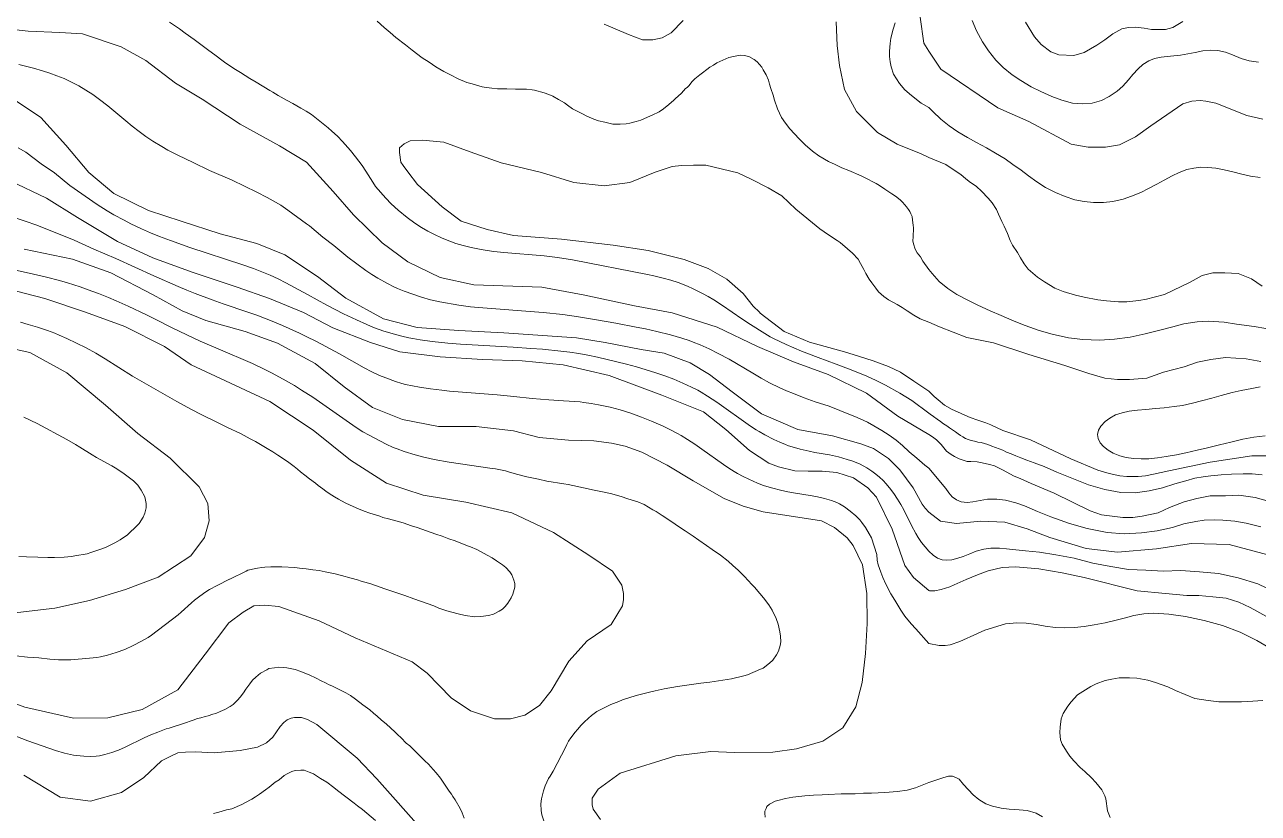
# Model space of a CAD drawing. Header units: metres. Extents: x 548946 to 557077, y 1838800 to 1845419.
# Drawn here: x 553460 to 554197, y 1842978 to 1843449 of the extents above; entities that cross this region are included whole.
import ezdxf

# ---------------------------------------------------------------- set-up
doc = ezdxf.new("R2010")
doc.units = ezdxf.units.M
doc.header["$LTSCALE"] = 28
doc.layers.add('1', color=7, linetype='Continuous', lineweight=13)
doc.layers.add('2', color=7, linetype='Continuous', lineweight=13)

msp = doc.modelspace()

# ---------------------------------------------------------------- linework, layer by layer
at = {"layer": '1'}
for points in [[(553546.66, 1843450.26), (553552.49, 1843446.33), (553555.98, 1843443.74), (553561.21, 1843439.95), (553566.1, 1843436.42), (553569.26, 1843434.08), (553574.4, 1843430.18), (553577.78, 1843427.67), (553579.43, 1843426.36), (553585.04, 1843422.62)], [(553873.43, 1843426.08), (553871.29, 1843424.74), (553869.15, 1843423.4), (553867.32, 1843421.99), (553864.74, 1843420.1), (553863.28, 1843418.93), (553861.27, 1843417.31), (553860.26, 1843416.49), (553858.47, 1843414.69), (553856.81, 1843412.61), (553855.57, 1843411.27), (553854.74, 1843410.67), (553852.17, 1843407.88), (553848.56, 1843404.48), (553847.65, 1843403.77), (553844.66, 1843401.14), (553841.45, 1843398.67), (553838.95, 1843396.89), (553834.8, 1843394.82), (553832.05, 1843393.61), (553827.96, 1843391.84), (553825.27, 1843390.94), (553821.37, 1843390.09), (553819.12, 1843389.73), (553815.66, 1843389.44), (553814.56, 1843389.41), (553811.26, 1843389.53), (553808.8, 1843390.05), (553806.55, 1843390.59), (553802.76, 1843391.45), (553799.95, 1843392.43), (553795.65, 1843394.23), (553793.11, 1843395.54), (553790.67, 1843396.76), (553787.27, 1843398.56), (553784.22, 1843400.81), (553782.38, 1843402.09), (553778.85, 1843404.18), (553775.53, 1843406.1), (553773.01, 1843407.21), (553770.32, 1843408.1), (553764.53, 1843409.83), (553763.02, 1843409.96), (553759.78, 1843410.38), (553756.58, 1843410.42), (553753.18, 1843410.43), (553747.89, 1843410.52), (553742.39, 1843410.59), (553739.06, 1843410.91), (553734.5, 1843411.48), (553733.28, 1843411.74), (553727.29, 1843413.45), (553724.09, 1843414.38), (553718.96, 1843416.49), (553714.4, 1843418.86), (553710.28, 1843420.88), (553705.67, 1843423.65), (553701.57, 1843426.37), (553697.37, 1843428.99), (553691.45, 1843433.7), (553687.5, 1843436.84), (553681.72, 1843441.07), (553678.27, 1843444.16), (553674.74, 1843447.15), (553670.61, 1843450.97)], [(553853.16, 1843451.38), (553846.04, 1843444.04), (553840.62, 1843440.93), (553835.2, 1843439.81), (553828.93, 1843439.81), (553820.66, 1843442.91), (553806.11, 1843449.12)], [(554000, 1843369.63), (553995.25, 1843371.66), (553980.96, 1843377.43), (553969.19, 1843384.56), (553956.71, 1843396.98), (553949.57, 1843410.16), (553946.6, 1843424.37), (553945.23, 1843436.34), (553944.67, 1843450.55)], [(553979.73, 1843449.82), (553978.66, 1843446.11), (553977.17, 1843440.69), (553976.79, 1843437.57), (553976.36, 1843432.92), (553976.48, 1843429.87), (553976.75, 1843426.72), (553977.38, 1843423.73), (553978.84, 1843419.19), (553982.32, 1843413.69), (553985.67, 1843409.98), (553989.5, 1843406.5), (553995.25, 1843402.07), (554000, 1843399.44)], [(554000, 1843432.98), (553996.86, 1843437.69), (553994.8, 1843453.28)], [(554057.6, 1843450.33), (554063.02, 1843441.62), (554067, 1843436.91), (554072.79, 1843432.56), (554077.49, 1843430.74), (554086.54, 1843430.38), (554092.69, 1843432.19), (554100.28, 1843436.55), (554104.99, 1843439.81), (554109.69, 1843443.44), (554115.11, 1843446.34), (554119.09, 1843447.07), (554123.07, 1843447.43), (554128.5, 1843446.7), (554132.84, 1843445.98), (554136.82, 1843445.98), (554141.16, 1843445.98), (554145.5, 1843447.07), (554151.65, 1843450.69)], [(553446.11, 1843446.66), (553462.24, 1843445.02), (553481.02, 1843444.17), (553494.59, 1843443.31), (553517.68, 1843435.65), (553532.42, 1843427.41), (553550.07, 1843413.87), (553566.07, 1843404.43), (553588.83, 1843389.43), (553612.32, 1843376.46), (553628.45, 1843366.82), (553644.25, 1843349.26), (553656.33, 1843335.24), (553673.53, 1843318.59), (553688.89, 1843307.25), (553708.15, 1843297.92), (553728.34, 1843293.63), (553768.9, 1843292.24), (553793.58, 1843287.66), (553824.12, 1843281.02), (553846.77, 1843276.8), (553873.56, 1843268.33), (553897.63, 1843256.81), (553919.19, 1843247.58), (553939.74, 1843240.12), (553962.71, 1843228.9), (553981.34, 1843215.26), (554000, 1843204.33)], [(554000, 1843302.77), (553996.42, 1843307.62), (553994.86, 1843310.26), (553992.99, 1843312.64), (553991.74, 1843314.89), (553990.78, 1843317.97), (553990.38, 1843319.72), (553990.51, 1843322.13), (553990.63, 1843323.64), (553990.76, 1843326.05), (553990.77, 1843327.65), (553990.51, 1843329.12), (553990.17, 1843332.07), (553990.01, 1843334.35), (553989.13, 1843335.94), (553988.57, 1843337.28), (553987.74, 1843338.48), (553986.55, 1843340.14), (553985.52, 1843341.32), (553984.13, 1843342.96), (553982.88, 1843344.31), (553980.05, 1843346.38), (553977.88, 1843347.93), (553973.66, 1843350.74), (553970.44, 1843352.77), (553968.51, 1843353.94), (553961.6, 1843357.64), (553959.6, 1843358.51), (553952.15, 1843361.75), (553947.96, 1843363.46), (553943.94, 1843365.4), (553939.95, 1843367.14), (553934.27, 1843370.58), (553930.56, 1843373.35), (553926.04, 1843377.12), (553922.54, 1843380.61), (553916.96, 1843386.66), (553914.28, 1843390.05), (553911.99, 1843393.48), (553909.5, 1843398.68), (553907.73, 1843403.67), (553906.89, 1843406.66), (553905.52, 1843410.8), (553904.83, 1843413.31), (553904.17, 1843415.63), (553902.8, 1843418.87), (553900.95, 1843421.95), (553900.18, 1843423.46), (553897.41, 1843426.73), (553895.65, 1843428.13), (553892.36, 1843429.85), (553889.6, 1843430.43), (553887.19, 1843430.55), (553883.27, 1843429.9), (553880.56, 1843429.2), (553876.84, 1843427.67), (553873.43, 1843426.08)], [(554105.43, 1843375.71), (554094.96, 1843375.71), (554084.93, 1843377.46), (554059.63, 1843391), (554041.08, 1843399.28), (554007.09, 1843422.33), (554000, 1843432.98)], [(554000, 1843184.22), (553997.57, 1843185.86), (553992.69, 1843190.09), (553988.2, 1843193.89), (553984.13, 1843197.65), (553980.34, 1843200.78), (553976.24, 1843203.75), (553971.82, 1843206.61), (553967.1, 1843209.45), (553963.25, 1843211.54), (553961.09, 1843212.61), (553957.15, 1843214.35), (553946.79, 1843218.61), (553940.34, 1843221.06), (553932, 1843223.82), (553925.51, 1843226.15), (553919.09, 1843228.66), (553915.02, 1843230.34), (553911.01, 1843232.12), (553904.83, 1843235.16), (553899.8, 1843237.88), (553894.78, 1843240.77), (553880.7, 1843249.1), (553874.16, 1843252.63), (553868.71, 1843255.32), (553863.37, 1843257.72), (553859.17, 1843259.42), (553856.79, 1843260.29), (553852.39, 1843261.77), (553845.7, 1843263.73), (553837.57, 1843265.72), (553830.8, 1843267.2), (553825.14, 1843268.37), (553813.03, 1843270.65), (553801.56, 1843272.72), (553790.76, 1843274.51), (553781.4, 1843275.79), (553769.76, 1843277.13), (553731.07, 1843280.06), (553726.33, 1843280.5), (553719.26, 1843281.45), (553707.94, 1843283.36), (553702.37, 1843284.54), (553697.01, 1843286.11), (553686.66, 1843289.75), (553682.7, 1843291.33), (553680.54, 1843292.31), (553676.7, 1843294.26), (553670.93, 1843297.57), (553667.36, 1843299.81), (553663.85, 1843302.14), (553658.36, 1843306), (553653.02, 1843310.09), (553644.7, 1843316.97), (553638.11, 1843322.03), (553630.17, 1843328.68), (553628.45, 1843330.04), (553617.17, 1843338.14), (553612.95, 1843341.02), (553608.48, 1843343.71), (553604.81, 1843345.73), (553598.8, 1843348.78), (553583.95, 1843355.94), (553570.44, 1843361.85), (553560.69, 1843366.63), (553551.58, 1843370.89), (553545.65, 1843373.98), (553541.99, 1843376.06), (553536.66, 1843379.31), (553532.49, 1843382.1), (553528.38, 1843385.09), (553524.38, 1843388.21), (553520.53, 1843391.38), (553509.77, 1843400.48), (553504.85, 1843404.21), (553500.73, 1843407.07), (553496.61, 1843409.78), (553492.41, 1843412.3), (553488.05, 1843414.59), (553483.67, 1843416.62), (553479.41, 1843418.35), (553475.16, 1843419.89), (553470.81, 1843421.34), (553465.44, 1843422.91), (553456.55, 1843425.15)], [(553585.04, 1843422.62), (553588.91, 1843420.27), (553594.5, 1843416.71), (553598.34, 1843414.56), (553606.5, 1843409.51), (553608.21, 1843408.5), (553611.44, 1843406.48), (553616.77, 1843403.5), (553620.17, 1843401.69), (553625.06, 1843399.06), (553628.26, 1843397.23), (553631.29, 1843395.18), (553641.37, 1843387.35), (553643.5, 1843385.3), (553646.84, 1843382.29), (553649.89, 1843379.15), (553654.7, 1843373.71), (553657.63, 1843369.95), (553661.61, 1843364.82), (553663.79, 1843361.48), (553666.58, 1843357.11), (553667.95, 1843354.77), (553669.53, 1843352.26), (553675.73, 1843345.2), (553678.94, 1843341.98), (553683.09, 1843338.19), (553688.44, 1843333.8), (553693.02, 1843330.45), (553696.93, 1843327.85), (553700.77, 1843325.58), (553704.71, 1843323.52), (553708.9, 1843321.55), (553712.27, 1843320.12), (553717.48, 1843318.25), (553721.91, 1843316.95), (553726.65, 1843315.8), (553732.56, 1843314.63), (553736.33, 1843314.03), (553740.13, 1843313.53), (553746.21, 1843312.89), (553770.32, 1843310.78), (553778.28, 1843309.79), (553787.25, 1843308.39), (553832, 1843299.78), (553835.69, 1843298.98), (553841.31, 1843297.58), (553845.85, 1843296.3), (553850.33, 1843294.89), (553855.78, 1843292.83), (553859.29, 1843291.22), (553864.73, 1843288.48), (553868.2, 1843286.62), (553871.62, 1843284.66), (553876.81, 1843281.31), (553888.2, 1843273.36), (553893.42, 1843269.89), (553901.93, 1843264.52), (553905.27, 1843262.58), (553907.22, 1843261.54), (553910.93, 1843259.72), (553914.69, 1843257.99), (553923.9, 1843254), (553933.78, 1843250.11), (553944.66, 1843246.2), (553953.51, 1843242.82)], [(553452.82, 1843404.67), (553469.81, 1843393.34), (553484.76, 1843376.87), (553498.33, 1843360.62), (553513.32, 1843348.02), (553534.07, 1843338), (553553.63, 1843331.47), (553576.78, 1843324.04), (553598.67, 1843318.2), (553615.36, 1843311.41), (553634.93, 1843298.46), (553651.9, 1843285.59), (553674.33, 1843273.31), (553694.52, 1843268.1), (553719.37, 1843266.37), (553746.18, 1843264.85), (553789.61, 1843261.98), (553806.76, 1843259.2), (553828.23, 1843255.03), (553842, 1843252.87), (553857.48, 1843247.03), (553868.91, 1843240.1), (553882.48, 1843229.67), (553900.05, 1843216.56), (553921.63, 1843207.21), (553942.43, 1843203.48), (553959.24, 1843198.73), (553966.94, 1843195.9), (553975.78, 1843189.98), (553982.62, 1843183.2), (553990.53, 1843172.42), (553995.85, 1843162.59)], [(554000, 1843399.44), (554002.36, 1843396.92), (554007.16, 1843392.39), (554012.14, 1843388.52), (554017.26, 1843384.94), (554022.94, 1843381.57), (554028.28, 1843378.56), (554034.42, 1843375.23), (554039.67, 1843372.22), (554045.41, 1843368.68), (554050.12, 1843365.47), (554054.97, 1843361.93), (554059.41, 1843358.56), (554064.39, 1843355.02), (554069.61, 1843351.67), (554075.53, 1843348.61), (554081.22, 1843346.19), (554087.08, 1843344.33), (554092.63, 1843343.25), (554098.24, 1843342.6), (554104.25, 1843342.74), (554109.76, 1843343.38), (554115.87, 1843344.77), (554120.99, 1843346.44), (554126.53, 1843348.75), (554131.11, 1843350.98), (554136.11, 1843353.68), (554140.37, 1843356.05), (554145.2, 1843358.65), (554149.46, 1843360.62), (554154.04, 1843362.35), (554158.05, 1843363.27), (554162.39, 1843363.72), (554166.49, 1843363.6), (554171.32, 1843363.11), (554176.16, 1843362.24), (554181.48, 1843361.06), (554186.8, 1843359.65), (554192.02, 1843358.43), (554197.73, 1843357.71)], [(554199.42, 1843392.33), (554189.73, 1843394.63), (554189.73, 1843394.63), (554171.27, 1843401.94), (554165.36, 1843403.18), (554162.01, 1843403.6), (554156.99, 1843403.18), (554151.54, 1843401.5), (554132.46, 1843388.39), (554123.3, 1843381.83), (554113.71, 1843377.02), (554105.43, 1843375.71)], [(554021.78, 1843356.94), (554019.22, 1843359.12), (554009.98, 1843365.35), (554000, 1843369.63)], [(553451.46, 1843355.65), (553473.21, 1843345.31), (553491.72, 1843333.81), (553515.47, 1843319.5), (553536.64, 1843309.62), (553560.09, 1843301.16), (553586.94, 1843292.25), (553606.36, 1843285.45), (553626.59, 1843277.07)], [(554198.89, 1843292.82), (554192.53, 1843297.21), (554184.57, 1843300.4), (554176.61, 1843300.8), (554169.45, 1843300.8), (554163.09, 1843299.2), (554155.93, 1843295.22), (554140.59, 1843287.73), (554134.42, 1843286.1), (554129.81, 1843284.95), (554125.34, 1843284.2), (554118.2, 1843283.5), (554113.18, 1843283.35), (554106.06, 1843283.98), (554100.84, 1843284.66), (554092.75, 1843286.21), (554087.56, 1843287.37), (554080.15, 1843289.58), (554075.24, 1843291.53), (554068.88, 1843295.3), (554064.71, 1843298.2), (554059.18, 1843302.84), (554056.86, 1843306.16), (554054.63, 1843309.59), (554052.79, 1843312.88), (554049.95, 1843317.28), (554048.56, 1843320.06), (554046.9, 1843324.22), (554044.92, 1843328.64), (554043.52, 1843331.41), (554041.46, 1843335.72), (554040.25, 1843338.52), (554037.76, 1843342.48), (554035.41, 1843345.33), (554031.29, 1843349.38), (554028.37, 1843352.15), (554024.07, 1843355.32), (554021.78, 1843356.94)], [(553453.77, 1843333.84), (553460.46, 1843331.63), (553467.35, 1843329.07), (553489.65, 1843320.15), (553501.35, 1843314.94), (553514.57, 1843309.3), (553537.19, 1843298.93), (553551.71, 1843292.5), (553556.83, 1843290.31), (553561.85, 1843288.34), (553572.14, 1843284.53), (553578.61, 1843282.25), (553593.38, 1843277.27), (553598.69, 1843275.38), (553607.93, 1843271.82), (553614.05, 1843269.25), (553624.2, 1843264.69), (553628.22, 1843262.79), (553634.28, 1843259.73), (553647.99, 1843252.33), (553662.79, 1843243.94), (553667.37, 1843241.58)], [(553901.07, 1843158.08), (553889.09, 1843161.47), (553877.69, 1843165.98), (553859.14, 1843176.53), (553843.64, 1843186), (553828.61, 1843193.67), (553818.59, 1843197.28), (553810.39, 1843199.08), (553799.91, 1843200.44), (553784.87, 1843200.89), (553767.35, 1843202.46), (553751.99, 1843206.43), (553729.75, 1843209.01), (553707.13, 1843209.08), (553685.72, 1843213.21), (553667.87, 1843220.44), (553650.9, 1843232.69), (553633.49, 1843246.61), (553610.99, 1843258.71), (553591.67, 1843265.75), (553568.28, 1843272.36), (553554.14, 1843278.11), (553536.9, 1843287.52), (553511.59, 1843300.63), (553488.68, 1843308.97), (553459.8, 1843314.77)], [(553816.22, 1843167.21), (553809.87, 1843168.97), (553805.02, 1843170.02), (553800.16, 1843171.07), (553787.3, 1843173.81), (553784.55, 1843174.36), (553781.94, 1843174.79), (553771.9, 1843176.47), (553766.9, 1843177.64), (553759.83, 1843179.05), (553757.58, 1843179.66), (553752.44, 1843180.93), (553748.88, 1843181.89), (553747.13, 1843182.57), (553741.26, 1843183.67), (553739.15, 1843184.01), (553713.6, 1843187.77), (553704.54, 1843189.3), (553702.07, 1843189.83), (553697.65, 1843190.93), (553693.28, 1843192.15), (553686.64, 1843194.14), (553682.43, 1843195.61), (553680.12, 1843196.55), (553675.97, 1843198.48), (553665.79, 1843203.74), (553661.94, 1843205.91), (553659.81, 1843207.23), (553655.96, 1843209.8), (553632.08, 1843226.44), (553625.47, 1843230.75), (553621.11, 1843233.43), (553614.36, 1843237.33), (553607.52, 1843241.01), (553603, 1843243.31), (553596.04, 1843246.62), (553575.69, 1843255.4), (553564.83, 1843259.95), (553548.63, 1843267.71), (553538.09, 1843273.15), (553532.93, 1843275.67), (553521.88, 1843280.88), (553514.81, 1843284.06), (553510.17, 1843286.01), (553504.16, 1843288.38), (553498.05, 1843290.63), (553493.23, 1843292.29), (553485.77, 1843294.68), (553480.93, 1843296.11), (553473.18, 1843298.13), (553465.39, 1843299.95), (553455.62, 1843302.02)], [(554201.17, 1843267.49), (554194.2, 1843268.61), (554183.65, 1843270.07), (554176.26, 1843271.23), (554166.79, 1843271.81), (554160.19, 1843271.57), (554152.14, 1843270.23), (554145.5, 1843268.56), (554137.12, 1843266.32), (554129.02, 1843264.29), (554120.13, 1843262.42), (554110.76, 1843261.15), (554101.77, 1843260.58), (554091.9, 1843260.88), (554083.23, 1843261.97), (554073.57, 1843264.05), (554065.84, 1843266.26), (554057.35, 1843269.31), (554050.77, 1843271.95), (554043.04, 1843275.29), (554036.63, 1843278.13), (554029.2, 1843281.49), (554023.11, 1843284.4), (554016.68, 1843287.82), (554011.36, 1843291.4), (554006.16, 1843295.52), (554001.84, 1843300.29), (554000, 1843302.77)], [(553626.59, 1843277.07), (553644.02, 1843267.91), (553666.55, 1843259.07), (553684.13, 1843253.62), (553708.22, 1843250.61), (553733.53, 1843249.08), (553757.22, 1843248.18), (553781.62, 1843245.87), (553809.09, 1843239.45), (553840.42, 1843227.76), (553865.34, 1843217.78), (553878.77, 1843207.19), (553892.84, 1843194.61), (553904.49, 1843187.15), (553910.19, 1843184.9), (553919.89, 1843182.64), (553927.87, 1843182.36), (553936.14, 1843182.36), (553944.98, 1843181.51), (553954.96, 1843178.4), (553963.52, 1843172.48), (553968.65, 1843166.83), (553977.94, 1843147.77), (553985.52, 1843126.07), (553990.78, 1843118.89), (554000, 1843111.22)], [(553672.2, 1843155.48), (553666.1, 1843157.28), (553662.88, 1843158.41), (553659.33, 1843159.79), (553654.48, 1843162.03), (553651.52, 1843163.49), (553647.48, 1843165.62), (553645.14, 1843166.95), (553642, 1843169.09), (553639.96, 1843170.35), (553638.2, 1843171.75), (553635.37, 1843173.82), (553633.72, 1843175.13), (553630.12, 1843177.81), (553627.38, 1843179.99), (553624.86, 1843181.99), (553622.99, 1843183.48), (553621.01, 1843185.05), (553617.83, 1843187.58), (553615.24, 1843189.28), (553611.25, 1843191.91), (553608.33, 1843193.87), (553604.8, 1843195.96), (553597.84, 1843200.06), (553594.66, 1843201.69), (553589.44, 1843204.58), (553580.89, 1843208.69), (553574.77, 1843211.59), (553565.47, 1843216.11), (553559.63, 1843219.14), (553554.85, 1843221.68), (553551.01, 1843223.84), (553524.53, 1843239), (553508.26, 1843249.4), (553502.6, 1843252.86), (553496.82, 1843255.92), (553485.23, 1843261.54), (553480.71, 1843263.59), (553478.2, 1843264.63), (553473.65, 1843266.31), (553467.85, 1843268.23), (553462.11, 1843269.98), (553457.65, 1843271.2)], [(553440.41, 1843258.14), (553463.16, 1843253.2), (553485.23, 1843241.05), (553508.32, 1843221.78), (553527.59, 1843204.92), (553546.97, 1843190.02), (553564.36, 1843172.93), (553569.37, 1843163.01), (553570.28, 1843152.63), (553567.55, 1843142.71), (553559.35, 1843131.89), (553539.72, 1843119.03), (553520.4, 1843111.68), (553498.79, 1843105.1), (553478.02, 1843100.6), (553452.69, 1843097.69)], [(553953.51, 1843242.82), (553962.93, 1843238.99), (553968.5, 1843236.45), (553973.99, 1843233.69), (553982.61, 1843228.84), (553989.74, 1843224.57), (554000, 1843216.94)], [(553667.37, 1843241.58), (553671.99, 1843239.47), (553675.66, 1843237.98), (553681.46, 1843235.87), (553685.31, 1843234.69), (553687.51, 1843234.13), (553691.6, 1843233.27), (553695.8, 1843232.54), (553702.45, 1843231.48), (553709.26, 1843230.6), (553713.74, 1843230.17), (553742.21, 1843227.83), (553752.06, 1843226.91), (553763.16, 1843225.69), (553773.09, 1843224.98), (553781.73, 1843224.24), (553791.66, 1843223.64), (553793.96, 1843223.39), (553798.28, 1843222.74), (553802.72, 1843221.93), (553809.63, 1843220.5), (553815.54, 1843218.98), (553821.91, 1843216.98), (553828.31, 1843214.67), (553834.31, 1843212.26), (553841.3, 1843209.12), (553845.73, 1843206.98), (553849.96, 1843204.78), (553852.14, 1843203.55), (553855.79, 1843201.32), (553860.16, 1843198.44), (553864.39, 1843195.53), (553877.25, 1843186.36), (553880.48, 1843184.17), (553883.78, 1843182.07), (553885.63, 1843181), (553889.01, 1843179.23), (553892.42, 1843177.59), (553897.71, 1843175.21), (553901.16, 1843173.85), (553903.11, 1843173.18), (553906.69, 1843172.16), (553911.27, 1843171.05), (553915.72, 1843170.07), (553919.2, 1843169.4), (553930.22, 1843167.63), (553933.52, 1843167), (553937.64, 1843166.02), (553941.8, 1843164.79), (553944.98, 1843163.57), (553946.64, 1843162.77), (553949.47, 1843161.09), (553952.91, 1843158.57), (553956.26, 1843155.72), (553958.73, 1843153.22), (553959.36, 1843152.48), (553959.98, 1843151.73), (553962.04, 1843148.82), (553964.38, 1843144.93), (553965.59, 1843142.63), (553968.81, 1843132.56), (553969.11, 1843129.15), (553969.71, 1843126.41), (553971.28, 1843122.01), (553972.45, 1843118.84)], [(554200.62, 1843203.5), (554193.97, 1843202.62), (554187.3, 1843201.42), (554180.16, 1843199.76), (554173.54, 1843198.13), (554166.28, 1843196.32), (554160.13, 1843194.85), (554153.45, 1843193.35), (554147.79, 1843192.18), (554141.62, 1843191.04), (554136.47, 1843190.29), (554131.23, 1843189.81), (554126.6, 1843189.72), (554122.16, 1843189.94), (554117.73, 1843190.51), (554113.9, 1843191.47), (554110, 1843193), (554107, 1843194.83), (554104.18, 1843197.13), (554102.27, 1843199.32), (554100.95, 1843201.84), (554100.63, 1843204.15), (554101.25, 1843206.84), (554102.69, 1843209.26), (554105.15, 1843211.91), (554107.97, 1843214.02), (554111.45, 1843215.93), (554115.28, 1843217.2), (554119.47, 1843218.11), (554124.49, 1843218.73), (554129.45, 1843219.18), (554135.29, 1843219.71), (554140.49, 1843220.17), (554146.33, 1843220.85), (554151.46, 1843221.62), (554157.35, 1843222.87), (554162.67, 1843224.25), (554168.91, 1843226.01), (554174.54, 1843227.6), (554181.03, 1843229.22), (554186.35, 1843230.46), (554192.83, 1843231.74), (554197.68, 1843232.65)], [(553459.56, 1843214.67), (553467.48, 1843210.88), (553485.24, 1843201.24), (553490.47, 1843198.35), (553492.95, 1843196.73), (553500.47, 1843192.01), (553502.93, 1843190.59), (553512.1, 1843185.45), (553514.23, 1843184.3), (553518.75, 1843181.43), (553525.18, 1843176.67), (553527.68, 1843173.97), (553529.71, 1843171.1), (553531.78, 1843166.95), (553532.73, 1843162.97), (553532.61, 1843160.56), (553531.79, 1843157.27), (553530.77, 1843154.86), (553528.39, 1843151.2), (553526.36, 1843148.87), (553522.76, 1843145.46), (553521.58, 1843144.43), (553517.04, 1843141.41), (553513.85, 1843139.65), (553508.75, 1843137.07), (553506.17, 1843136.08), (553499.66, 1843133.74), (553497.34, 1843133.07), (553490.09, 1843131.85), (553488.15, 1843131.42), (553483.59, 1843131.1), (553477.83, 1843130.84), (553473.85, 1843130.78), (553467.94, 1843131.01), (553461.24, 1843131.14), (553456.61, 1843131.41)], [(554000, 1843216.94), (554000.8, 1843216.34), (554002.76, 1843214.91), (554004.89, 1843213.38), (554006.91, 1843212.03), (554008.77, 1843210.64), (554010.59, 1843209.5), (554012.31, 1843208.29), (554014.14, 1843207.11), (554015.82, 1843205.91), (554017.4, 1843204.7), (554018.79, 1843203.7), (554020.24, 1843202.75), (554021.73, 1843201.94), (554023.46, 1843201.33), (554025.29, 1843200.63), (554027.28, 1843200.27), (554029.22, 1843199.74), (554031.07, 1843199.48), (554033.13, 1843198.78), (554035.16, 1843198.21), (554037.48, 1843197.34), (554039.72, 1843196.56), (554041.98, 1843195.65), (554044.08, 1843194.79), (554046.38, 1843193.71), (554049.01, 1843192.64), (554051.84, 1843191.44), (554054.94, 1843190.36), (554058.47, 1843189), (554062.81, 1843187.37), (554068.71, 1843185.05), (554076.33, 1843181.74), (554085.3, 1843178.11), (554095.33, 1843174.2), (554104.92, 1843171.4), (554114.61, 1843169.65), (554123.14, 1843169.5), (554131.48, 1843170.7), (554139.33, 1843172.46), (554146.84, 1843174.86), (554153.33, 1843176.64), (554158.71, 1843178.1), (554163.61, 1843178.96), (554168.31, 1843179.51), (554174.43, 1843180.19), (554180.62, 1843180.49), (554187.58, 1843180.84), (554193.01, 1843180.71), (554198.84, 1843180.15)], [(554213.32, 1843161.5), (554194.82, 1843166.57), (554184.97, 1843167.95), (554177.01, 1843167.56), (554167.86, 1843167.56), (554159.91, 1843165.96), (554152.35, 1843163.96), (554143.6, 1843160.77), (554136.83, 1843157.58), (554127.29, 1843155.59), (554121.72, 1843154.79), (554115.75, 1843154.79), (554103.02, 1843156.38), (554096.26, 1843158.78), (554074.68, 1843169.3), (554061.09, 1843175.05), (554054.35, 1843177.88), (554050.83, 1843179.43), (554043.81, 1843183.21), (554039.16, 1843185.47), (554036.19, 1843186.43), (554031.7, 1843187.39), (554028.78, 1843187.97), (554025.05, 1843188.17), (554022.86, 1843188.18), (554018.12, 1843189.68), (554015.29, 1843191.03), (554013.23, 1843192.29), (554010.52, 1843194.23), (554007.26, 1843198.29), (554004.43, 1843201), (554002.02, 1843202.94), (554000, 1843204.33)], [(554000, 1843184.22), (554010.12, 1843172.09), (554011.86, 1843169.33), (554013.77, 1843167.11), (554016.43, 1843165.15), (554019.21, 1843164.09), (554022.74, 1843163.74), (554026.17, 1843164.11), (554030.58, 1843164.9), (554034.98, 1843165.56), (554040.5, 1843165.71), (554045.77, 1843165.14), (554051.84, 1843163.54), (554057.07, 1843161.58), (554064.85, 1843158.26), (554072.76, 1843155.05), (554083.89, 1843151.09), (554094.53, 1843148.05), (554106.29, 1843145.83), (554116.58, 1843145.01), (554126.9, 1843145.46), (554136.25, 1843146.84), (554145.3, 1843148.75), (554152.08, 1843150.85), (554159.31, 1843152.26), (554164.32, 1843153.13), (554170.65, 1843153.32), (554175.5, 1843153.17), (554182.53, 1843152.49), (554189.42, 1843151.34), (554198.08, 1843149.13)], [(553783.01, 1843017.35), (553783.8, 1843019.24), (553784.84, 1843021.16), (553786.23, 1843023.25), (553788.76, 1843026.5), (553790.08, 1843028.2), (553792.32, 1843030.78), (553794.14, 1843032.54), (553796.76, 1843035.04), (553798.62, 1843036.54), (553801.77, 1843038.86), (553804.16, 1843040.18), (553808.5, 1843042.25), (553810.06, 1843043.09), (553814.93, 1843044.97), (553816.99, 1843045.87), (553825.2, 1843048.56), (553833.88, 1843050.67), (553836.61, 1843051.26), (553841.83, 1843052.43), (553849.96, 1843053.83), (553855.35, 1843054.63), (553863.75, 1843055.81), (553869.18, 1843056.36), (553876.94, 1843057.59), (553882.08, 1843058.36), (553889.39, 1843060.17), (553891.73, 1843060.85), (553899.35, 1843064.23), (553900.94, 1843064.81), (553904.79, 1843067.72), (553906.72, 1843069.62), (553909, 1843072.84), (553910.14, 1843074.9), (553911.13, 1843078.22), (553911.49, 1843080.43), (553911.45, 1843083.87), (553910.99, 1843086.5), (553909.92, 1843090.96), (553908.73, 1843094.39), (553906.45, 1843099.34), (553904.39, 1843102.53), (553901.3, 1843106.74), (553899.06, 1843109.39), (553895.79, 1843113.07), (553894.31, 1843114.67), (553889.88, 1843119.48), (553886.07, 1843123.35), (553882.93, 1843126.02), (553880.04, 1843128.72), (553875.51, 1843132.24), (553870.62, 1843135.59), (553867.26, 1843137.97), (553862.51, 1843141.21), (553859.29, 1843143.49), (553854.4, 1843146.84), (553851.07, 1843148.97), (553845.9, 1843152.54), (553840.76, 1843155.85), (553837.14, 1843158.21), (553835.22, 1843159.25), (553829.97, 1843162.42), (553826.2, 1843163.99), (553820.21, 1843165.92), (553816.22, 1843167.21)], [(553995.85, 1843162.59), (553997.64, 1843160.31), (554000, 1843157.9)], [(553592.42, 1843122.7), (553593.36, 1843123.21), (553595.4, 1843123.74), (553597.83, 1843124.32), (553599.21, 1843124.47), (553601.77, 1843124.77), (553603.54, 1843124.97), (553607.11, 1843125.18), (553608.4, 1843125.23), (553613.59, 1843125.22), (553621.41, 1843124.92), (553624.15, 1843124.53), (553628.09, 1843124.09), (553632.14, 1843123.55), (553636, 1843123), (553639.57, 1843122.31), (553645.51, 1843120.99), (553649.3, 1843120.13), (553655.06, 1843118.59), (553658.79, 1843117.42), (553660.96, 1843116.77), (553663.24, 1843116.04), (553666.75, 1843115.04), (553675.05, 1843112.2), (553687.09, 1843108.19), (553692.5, 1843106.21), (553704.47, 1843101.9), (553707.41, 1843100.63), (553712.19, 1843098.99), (553718.98, 1843097.17), (553723.19, 1843096.15), (553728.87, 1843095.41), (553732.43, 1843095.62), (553737.05, 1843096.24), (553739.96, 1843096.98), (553743.35, 1843098.76), (553745.29, 1843100.08), (553747.02, 1843101.58), (553748.59, 1843103.55), (553750.61, 1843106.78), (553751.46, 1843108.97), (553752.67, 1843113.2), (553752.73, 1843115.3), (553752.2, 1843117.34), (553751.05, 1843120.4), (553749.84, 1843122.26), (553747.45, 1843124.87), (553745.36, 1843126.53), (553741.89, 1843128.93), (553739.3, 1843130.63), (553736.32, 1843132.28), (553730.16, 1843135.57), (553726.38, 1843137.13), (553724.41, 1843137.81), (553717.09, 1843140.76), (553713.25, 1843142.02), (553709.28, 1843143.56), (553705.65, 1843144.84), (553700.03, 1843146.79), (553694.53, 1843148.66), (553691.11, 1843149.76), (553686.03, 1843151.47), (553677.37, 1843153.88), (553673.97, 1843154.78), (553672.2, 1843155.48)], [(553803.87, 1842974.48), (553799.61, 1842980.64), (553798.95, 1842983.23), (553798.95, 1842987.12), (553802.56, 1842992.63), (553815.66, 1843002.04), (553848.88, 1843012.51), (553869.68, 1843015.03), (553883.71, 1843014.37), (553906.73, 1843014.61), (553920.92, 1843016.57), (553936.61, 1843021.26), (553948.54, 1843029.27), (553956.39, 1843041.69), (553960.03, 1843056.22), (553962.03, 1843073.59), (553963.05, 1843091.4), (553962.99, 1843109.43), (553960.38, 1843126.46), (553954.68, 1843138.04), (553951.26, 1843142.55), (553943.56, 1843148.76), (553935.86, 1843152.72), (553901.07, 1843158.08)], [(554000, 1843157.9), (554006.93, 1843152.59), (554016.53, 1843151.05), (554030.91, 1843152.45), (554045.27, 1843152.01), (554058.67, 1843147.92), (554072.2, 1843142.8), (554093.85, 1843136.14), (554112.49, 1843134.08), (554135.79, 1843135.99), (554156.68, 1843139.22), (554179.23, 1843138.66), (554202.31, 1843132.45)], [(554217.05, 1843087.03), (554191.85, 1843100.98), (554184.98, 1843104.12), (554177.42, 1843106.52), (554169.46, 1843107.32), (554161.11, 1843108.11), (554153.95, 1843108.11), (554141.22, 1843109.31), (554124.26, 1843110.9), (554092.69, 1843118.89), (554079.56, 1843121.68), (554065.64, 1843124.07), (554051.72, 1843125.27), (554043.76, 1843124.87), (554035.41, 1843122.87), (554029.04, 1843120.48), (554022.28, 1843117.69), (554015.12, 1843114.5), (554012.48, 1843113.25), (554007.36, 1843111.69), (554003.5, 1843110.91), (554000.28, 1843111.02), (554000, 1843111.22)], [(553454.77, 1843072.23), (553461.74, 1843071.43), (553468.53, 1843070.87), (553475.23, 1843070.17), (553480.3, 1843069.76), (553482.98, 1843069.69), (553487.59, 1843069.85), (553498.83, 1843070.7), (553503.12, 1843071.17), (553505.44, 1843071.56), (553509.57, 1843072.49), (553514.74, 1843074.06), (553519.84, 1843076.01), (553524.9, 1843078.27), (553529.92, 1843080.8), (553533.75, 1843083.03), (553535.8, 1843084.39), (553551.66, 1843096.63), (553553.49, 1843098.15), (553559.77, 1843103.79), (553561.52, 1843105.27), (553564.69, 1843107.81), (553568.22, 1843110.28), (553570.46, 1843111.67), (553575.01, 1843114.19), (553582.49, 1843117.9), (553582.62, 1843117.96), (553592.42, 1843122.7)], [(553972.45, 1843118.84), (553974.21, 1843114.97), (553977.23, 1843109.22), (553979.63, 1843105.31), (553983.19, 1843099.37), (553985.67, 1843095.85), (553989.43, 1843091.34), (553992.1, 1843088.35), (554000, 1843079.57)], [(554000, 1843079.57), (554006.15, 1843078.24), (554009.7, 1843078.24), (554012.67, 1843078.63), (554018.4, 1843080.79), (554029.06, 1843085.48), (554033.41, 1843087.43), (554045.65, 1843091.16), (554052.4, 1843091.9), (554058.01, 1843091.7), (554064.19, 1843090.86), (554069.47, 1843089.94), (554075.52, 1843089.15), (554080.95, 1843088.86), (554086.9, 1843088.99), (554092.72, 1843089.67), (554098.67, 1843090.59), (554105.13, 1843091.93), (554111.06, 1843093.25), (554117.42, 1843094.84), (554122.25, 1843096.14), (554128.33, 1843097.15), (554134.33, 1843097.55), (554143.12, 1843096.95), (554153.07, 1843095.66), (554164.34, 1843093.26), (554175.31, 1843090.34), (554185.87, 1843086.23), (554195.74, 1843081.35), (554206.34, 1843075.1)], [(553563.38, 1843034.67), (553565.36, 1843035.17), (553567.95, 1843035.88), (553569.68, 1843036.35), (553572.49, 1843037.34), (553574.22, 1843037.82), (553576.89, 1843038.92), (553579.57, 1843040.02), (553582.79, 1843041.83), (553584.53, 1843043.19), (553587.16, 1843045.69), (553588.73, 1843047.42), (553590.71, 1843049.97), (553592.21, 1843052.2), (553594.49, 1843055.42), (553596.14, 1843057.55), (553598.08, 1843059.45), (553600.98, 1843061.73), (553604.68, 1843063.85), (553605.87, 1843064.51), (553609.25, 1843065.06), (553611.51, 1843065.34), (553614.84, 1843065.25), (553616.67, 1843064.97), (553619.56, 1843064.31), (553621.52, 1843063.92), (553624.98, 1843062.82), (553627.4, 1843061.84), (553629.96, 1843060.76), (553634.05, 1843058.72), (553637.04, 1843057.3), (553639.63, 1843055.97), (553641.94, 1843054.85), (553643.54, 1843054.29), (553645.18, 1843053.47), (553648.31, 1843051.95), (553651.86, 1843050.09), (553654.73, 1843048.54), (553657.56, 1843046.34), (553661.95, 1843042.93), (553666.16, 1843039.88), (553668.46, 1843037.87), (553670.58, 1843036.22), (553672.9, 1843033.96), (553676.05, 1843031.29), (553681.2, 1843026.82), (553682.68, 1843025.22), (553684.98, 1843023.21), (553687.79, 1843020.11), (553690.05, 1843018.35), (553693.4, 1843015.07), (553695.59, 1843012.92), (553699.08, 1843009.52), (553701.12, 1843007.48), (553704.08, 1843004.28), (553705.73, 1843002.31), (553708.43, 1842999.07), (553710, 1842996.72), (553713.6, 1842991.42), (553714.97, 1842989.68), (553715.8, 1842988.12), (553717.06, 1842986.24), (553720.02, 1842980.99), (553721.23, 1842978.46), (553722.53, 1842975.17)], [(554199.3, 1843045.48), (554193.33, 1843045.08), (554186.57, 1843044.68), (554179.81, 1843044.68), (554173.04, 1843044.68), (554166.68, 1843045.48), (554158.72, 1843046.68), (554147.11, 1843051.5), (554142.68, 1843053.65), (554135.25, 1843056.32), (554130.64, 1843057.6), (554124.05, 1843058.74), (554119.73, 1843059.1), (554113.48, 1843058.96), (554109.18, 1843058.28), (554105.1, 1843057.43), (554099.73, 1843055.39), (554096.59, 1843053.79), (554091.8, 1843050.78), (554088.6, 1843048.89), (554084.98, 1843044.77), (554082.82, 1843042.05), (554080.19, 1843037.67), (554078.93, 1843034.58), (554078.26, 1843029.65), (554078.06, 1843026.4), (554078.55, 1843022.09), (554079.62, 1843019.36), (554082.1, 1843015.18), (554084.15, 1843012.18), (554086.45, 1843009.5), (554090.32, 1843005.57), (554092.98, 1843003.12), (554097.01, 1842999.4), (554099.53, 1842996.55), (554103.17, 1842992.12), (554104.91, 1842988.52), (554105.55, 1842986.85), (554106.61, 1842979.66), (554108.2, 1842975.67)], [(553448.69, 1843026.63), (553461.92, 1843021.49), (553478.57, 1843015.67), (553483.95, 1843014.04), (553489.24, 1843012.96), (553493.27, 1843012.45), (553495.43, 1843012.27), (553499.19, 1843012.12), (553502.78, 1843012.26), (553504.7, 1843012.49), (553508.03, 1843013.19), (553512.16, 1843014.43), (553516.22, 1843015.91), (553520.13, 1843017.57), (553531.45, 1843023.18), (553535.51, 1843025.02), (553539.52, 1843026.66), (553544.59, 1843028.5), (553546.29, 1843029.06), (553556.78, 1843032.31), (553558.84, 1843033.21), (553560.68, 1843033.82), (553563.38, 1843034.67)], [(553573.27, 1843014.22), (553588.7, 1843015.67), (553599.11, 1843017.59), (553604.47, 1843020.16), (553608.27, 1843023.53), (553612.68, 1843030.07), (553614.88, 1843032.45), (553616.88, 1843034.03), (553619.29, 1843035.03), (553621.29, 1843035.42), (553623.49, 1843035.42), (553625.3, 1843035.42), (553628.9, 1843034.23), (553634.51, 1843031.26), (553658.7, 1843011.07), (553670.32, 1842998.75), (553698.73, 1842966.78)], [(553459.58, 1843000.93), (553481.24, 1842987.86), (553499.36, 1842985.42), (553517.9, 1842990.56), (553531.24, 1842999.58), (553541.87, 1843009.53), (553546.99, 1843012.03), (553551.6, 1843014.21), (553556.2, 1843014.61), (553562.01, 1843014.8), (553573.27, 1843014.22)], [(553804.98, 1842946.93), (553799.55, 1842949.57), (553794.61, 1842952.27), (553787.79, 1842955.76), (553784.88, 1842957.57), (553775.17, 1842965.8), (553771.94, 1842970.12), (553770.31, 1842972.98), (553768.88, 1842977.27), (553768.42, 1842979.9), (553768.31, 1842983.84), (553768.58, 1842986.81), (553769.77, 1842991.56), (553770.79, 1842994.62), (553772.94, 1842998.85), (553773.9, 1843000.38), (553775.57, 1843003.39), (553783.01, 1843017.35)], [(553669.57, 1842973.9), (553661.87, 1842980.35), (553658.9, 1842982.66), (553656.92, 1842984.2), (553646.9, 1842991.75), (553644.64, 1842993.51), (553640.54, 1842996.7), (553636.67, 1842999.03), (553632.49, 1843001.82), (553629.96, 1843002.66), (553627, 1843003.82), (553624.96, 1843003.82), (553621.66, 1843003.66), (553619.68, 1843003.16), (553616.79, 1843001.77), (553615.01, 1843000.66), (553612, 1842998.24), (553609.64, 1842996.66), (553606.04, 1842993.79), (553603.83, 1842992.11), (553600.31, 1842989.62), (553597.95, 1842988.05), (553595.7, 1842986.62), (553591.51, 1842984.43), (553589.84, 1842983.46), (553583.78, 1842980.91), (553580.68, 1842980.14), (553576, 1842978.79), (553572.76, 1842978.13)], [(554017.99, 1842998.57), (554016.39, 1842999.37), (554013.98, 1843000.36), (554011.57, 1843000.36), (554008.36, 1842999.37), (554000, 1842996.55)], [(554000, 1842996.55), (553991.91, 1842993.45), (553987.05, 1842991.95), (553981.17, 1842991.09), (553973.7, 1842990.53), (553965.7, 1842990.17), (553960.97, 1842990.22), (553955.91, 1842989.84), (553947.63, 1842989.7), (553939.88, 1842989.36), (553936.19, 1842989.29), (553930.99, 1842989.02), (553925.82, 1842988.5), (553918.63, 1842987.73), (553914.39, 1842986.94), (553909.68, 1842985.84), (553908.2, 1842985.4), (553904.73, 1842983.56), (553903.23, 1842982.22), (553902.75, 1842981.01), (553901.93, 1842979.38), (553901.95, 1842978.23), (553902.12, 1842975.82)], [(554067.86, 1842976.06), (554064, 1842978.22), (554058.56, 1842979.76), (554053.8, 1842980.22), (554047.96, 1842980.68), (554043.14, 1842981.21), (554038.02, 1842982.33), (554033.96, 1842983.88), (554029.73, 1842986.36), (554026.35, 1842989.1), (554020.59, 1842995.4), (554017.99, 1842998.57)]]:
    msp.add_lwpolyline(points, dxfattribs=at)
at = {"layer": '2'}
msp.add_line((554002.47, 1843132.21), (554000, 1843134.56), dxfattribs=at)
for points in [[(554196.82, 1843426.41), (554191.21, 1843427.2), (554186.48, 1843428.71), (554181.29, 1843430.75), (554177.06, 1843432.35), (554172.4, 1843433.47), (554168.13, 1843433.59), (554163.54, 1843433.18), (554158.92, 1843432.27), (554154.5, 1843431.4), (554150.15, 1843430.62), (554146.27, 1843430.15), (554142.26, 1843429.77), (554138.57, 1843429.41), (554134.67, 1843428.58), (554131.26, 1843427.3), (554127.73, 1843425.09), (554124.88, 1843422.5), (554121.79, 1843419.1), (554119.06, 1843415.85), (554115.69, 1843412.17), (554112.3, 1843409.07), (554107.68, 1843405.91), (554102.97, 1843403.66), (554097.34, 1843401.91), (554091.61, 1843401.49), (554085.73, 1843401.96), (554079.32, 1843403.7), (554073.44, 1843405.91), (554066.75, 1843408.92), (554061.07, 1843411.82), (554054.84, 1843415.42), (554049.71, 1843418.85), (554044.34, 1843423.27), (554039.99, 1843427.59), (554035.51, 1843433.15), (554031.92, 1843438.53), (554028.39, 1843445.21), (554025.72, 1843451.4)], [(553456.31, 1843375.37), (553460.72, 1843372.69), (553470.04, 1843365.84), (553477.82, 1843360.39), (553487.12, 1843352.92), (553503.31, 1843341.48), (553509.29, 1843337.73), (553513.29, 1843335.42), (553519.45, 1843332.06), (553523.45, 1843330.02), (553529.9, 1843326.96), (553535.29, 1843324.6), (553540.63, 1843322.46), (553547.26, 1843319.97), (553558.67, 1843315.92), (553590.33, 1843305.58), (553596.71, 1843303.24), (553606.64, 1843299.25), (553611.39, 1843297.13), (553616.09, 1843294.74), (553629.05, 1843287.82), (553640.59, 1843281.39), (553650.36, 1843276.35), (553658.16, 1843272.61), (553664.33, 1843269.85), (553668.34, 1843268.19), (553674.62, 1843265.95), (553681, 1843264.03), (553685.19, 1843262.91), (553689.46, 1843261.92), (553691.85, 1843261.44), (553696.25, 1843260.71), (553703.31, 1843259.78), (553712.8, 1843258.81), (553720.35, 1843258.22), (553751.66, 1843256.32), (553762.3, 1843255.62), (553769.2, 1843255.08), (553780.2, 1843253.97), (553785.6, 1843253.28), (553790.91, 1843252.5), (553796.34, 1843251.55), (553802.13, 1843250.32)], [(553928.73, 1843259.41), (553913.51, 1843265.77), (553899.21, 1843276.65), (553898.79, 1843277.19), (553894.96, 1843280.84), (553889.15, 1843288.46), (553879.32, 1843296.98), (553868.14, 1843303.26), (553853.84, 1843308.64), (553832.38, 1843314.02), (553811.37, 1843317.16), (553780.53, 1843320.74), (553751.92, 1843322.98), (553736.27, 1843326.57), (553720.63, 1843331.5), (553709.45, 1843340.02), (553694.7, 1843353.48), (553688.89, 1843360.97), (553686.17, 1843364.74), (553684.69, 1843366.69), (553683.9, 1843372.54), (553683.9, 1843375.27), (553686.66, 1843377.61), (553690.2, 1843379.56), (553697.69, 1843379.95), (553710.3, 1843378.78), (553726.06, 1843372.93), (553744.58, 1843366.3), (553768.61, 1843360.52), (553788.01, 1843354.71), (553806.17, 1843352.72), (553821.33, 1843354.62), (553836.53, 1843360.79), (553846.6, 1843364.16), (553852.31, 1843364.72), (553859.44, 1843365.01), (553866.85, 1843365.01), (553885.96, 1843360.49), (553893.37, 1843356.82), (553903.92, 1843351.46), (553912.19, 1843346.66), (553920.46, 1843338.75), (553934.93, 1843327.06), (553940.04, 1843323.42), (553945.2, 1843320.08), (553946.89, 1843318.77), (553951.44, 1843315.07), (553954.43, 1843312.4), (553957.72, 1843308.83), (553959.17, 1843306.35), (553961.16, 1843302.61), (553962.4, 1843300.29), (553964.24, 1843297.01), (553965.93, 1843294.85), (553968.33, 1843291.63), (553969.84, 1843289.45), (553973.15, 1843286.54), (553975.75, 1843284.68), (553981.04, 1843281.92), (553984.02, 1843280.11), (553987.02, 1843278.12), (553991.06, 1843275.49), (553994.67, 1843273.18), (554000, 1843271.23)], [(553449.13, 1843291.39), (553472.24, 1843285.31), (553496.4, 1843277.17), (553520, 1843268.6), (553543.53, 1843256.72), (553559.42, 1843245.78), (553606.38, 1843223.9), (553632.4, 1843206.88), (553654.54, 1843188.89), (553676.17, 1843175.28), (553697.98, 1843168.03), (553723.4, 1843163.91), (553751.04, 1843157.44), (553775.81, 1843145.85), (553797.01, 1843132.18), (553811.08, 1843122.67), (553816.65, 1843114.24), (553817.63, 1843109.37), (553817.63, 1843105.8), (553816.98, 1843101.91), (553810.29, 1843090.82), (553795.84, 1843081.18), (553785.02, 1843068.87), (553774.38, 1843051.33), (553767.5, 1843042.57), (553758.66, 1843036.74), (553750.14, 1843034.47), (553740.64, 1843034.47), (553726.23, 1843039.33), (553714.76, 1843047.11), (553700.35, 1843061.71), (553691.5, 1843068.52), (553657.48, 1843082.93), (553635.9, 1843092.98), (553611.8, 1843101.61), (553603.29, 1843102.46), (553596.9, 1843102.03), (553590.51, 1843098.24), (553581.99, 1843091.92), (553567.81, 1843073.19), (553551.52, 1843051.92), (553530.2, 1843040.19), (553509.85, 1843035.13), (553489.36, 1843035.02), (553460.22, 1843041.49), (553401.11, 1843063.42)], [(554198.09, 1843247.74), (554189.34, 1843249.34), (554177.01, 1843250.14), (554168.26, 1843248.94), (554160.3, 1843247.34), (554152.35, 1843244.55), (554140.02, 1843241.36), (554130.07, 1843237.77), (554119.73, 1843236.97), (554112.57, 1843236.97), (554105.01, 1843237.77), (554095.46, 1843240.56), (554081.09, 1843245.38), (554059.62, 1843252.06), (554038.46, 1843259.04), (554022.59, 1843262.15), (554006.36, 1843268.44), (554000, 1843271.23)], [(553928.73, 1843259.41), (553949.48, 1843253.61), (553957.85, 1843251), (553966.66, 1843248.15), (553975.81, 1843244.8), (553982.93, 1843241.44), (553991.06, 1843236.07), (554000, 1843230.04)], [(553802.13, 1843250.32), (553813.66, 1843247.67), (553819.37, 1843246.24), (553825.38, 1843244.53), (553836.88, 1843241.1), (553842.27, 1843239.34), (553847.74, 1843237.2), (553853.1, 1843234.88), (553858.15, 1843232.55), (553861.96, 1843230.62), (553864.05, 1843229.46), (553867.78, 1843227.21), (553873.36, 1843223.55), (553893.54, 1843209.24), (553896.77, 1843207.09), (553898.61, 1843205.96), (553902.04, 1843204.02), (553907.43, 1843201.25), (553910.87, 1843199.62), (553914.3, 1843198.17), (553916.2, 1843197.47), (553919.65, 1843196.41), (553923.1, 1843195.5), (553928.44, 1843194.23), (553931.86, 1843193.52), (553940.58, 1843192.1), (553942.47, 1843191.72), (553945.92, 1843190.92), (553951.25, 1843189.41), (553954.64, 1843188.29), (553958.85, 1843186.57), (553962.86, 1843184.39), (553965.85, 1843182.41), (553967.45, 1843181.23), (553970.23, 1843178.94), (553972.82, 1843176.49), (553974.15, 1843175.08), (553976.39, 1843172.43), (553978.95, 1843169), (553981.19, 1843165.66), (553983.16, 1843162.39), (553984.9, 1843159.18), (553989.58, 1843149.93), (553992.19, 1843145.12), (553993.56, 1843142.8), (553995.63, 1843139.83), (554000, 1843134.56)], [(554208.38, 1843191.46), (554192.79, 1843191.46), (554167.92, 1843187.68), (554143.29, 1843182.64), (554133.99, 1843180.63), (554129.22, 1843179.62), (554124.94, 1843179.12), (554118.16, 1843179.12), (554113.89, 1843179.62), (554107.6, 1843180.88), (554100.82, 1843182.9), (554084.74, 1843189.7), (554060.7, 1843201.06), (554044.14, 1843206.54), (554036.97, 1843209.91), (554033.87, 1843211.14), (554029.1, 1843212.82), (554024.63, 1843214.44), (554021.51, 1843215.86), (554017, 1843217.67), (554013.78, 1843219.16), (554009.27, 1843221.83), (554005.56, 1843224.88), (554003.12, 1843226.95), (554000, 1843230.04)], [(554207.4, 1843109.66), (554196.33, 1843115.08), (554184.61, 1843118.77), (554172.9, 1843121.36), (554161.46, 1843122.29), (554150.44, 1843123.02), (554139.77, 1843122.73), (554129.48, 1843123.37), (554119.06, 1843123.65), (554108.56, 1843125.55), (554097.93, 1843127.47), (554086.75, 1843130.36), (554075.83, 1843132.4), (554066.05, 1843134.08), (554057.65, 1843134.83), (554051.82, 1843135.47), (554046.24, 1843136), (554042.1, 1843136.46), (554037.03, 1843136.46), (554032.78, 1843135.8), (554028.17, 1843134.54), (554024.43, 1843133.09), (554020.46, 1843131.5), (554017.14, 1843130.37), (554013.7, 1843129.53), (554010.74, 1843129.24), (554007.8, 1843129.39), (554005.02, 1843130.42), (554002.47, 1843132.21)]]:
    msp.add_lwpolyline(points, dxfattribs=at)

doc.saveas('drawing.dxf')
